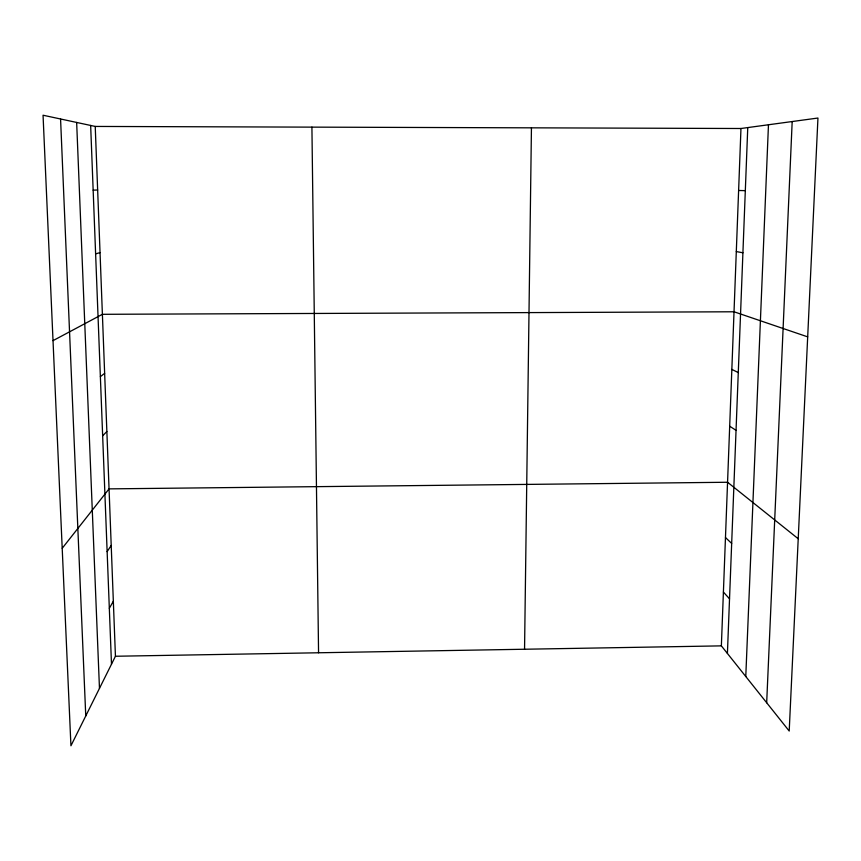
<?xml version="1.0" encoding="UTF-8"?>
<svg xmlns="http://www.w3.org/2000/svg" width="861" height="861" viewBox="0 0 861 861"><rect width="100%" height="100%" fill="white"/><g stroke="black" fill="none" stroke-linecap="round" stroke-linejoin="round"><path stroke-width="1.29" d="M524.553 649.248L531.441 127.837M721.367 645.868L740.966 128.504L817.95 118.032L789.203 731.021L721.367 645.868L115.439 656.254L70.936 745.777L43.05 115.223L95.227 126.438L740.966 128.504M727.416 653.467L747.757 127.579M745.777 676.52L768.464 124.77M766.677 702.759L792.185 121.541M109.325 608.307L113.34 601.236M107.13 551.621L111.209 545.443M62.207 548.296L109.056 488.876L727.567 482.257L798.222 538.749M102.653 435.817L106.861 431.512M100.36 376.655L104.644 373.33M53.016 340.644L102.394 314.308L734.024 311.779L807.683 336.866M95.614 253.866L100.037 252.617M93.149 190.152L97.648 190.001M738.62 190.485L745.314 190.647M736.306 251.573L742.914 252.779M731.839 369.391L738.275 372.576M729.687 426.217L736.047 430.328M725.468 537.533L731.667 543.431M723.401 592.067L729.525 598.825M60.571 118.99L85.756 715.975M76.651 122.445L99.467 688.391M90.653 125.448L111.489 664.208M95.227 126.438L115.439 656.254M311.919 127.127L318.559 652.778"/></g></svg>
